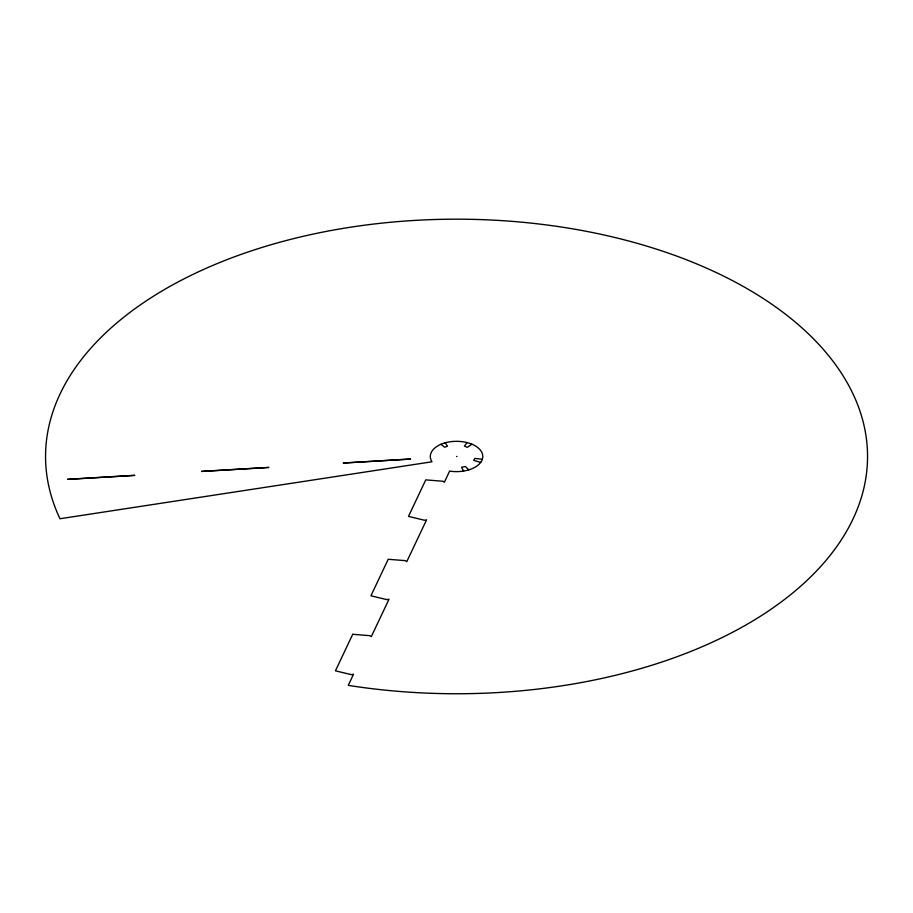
<?xml version="1.0" encoding="UTF-8"?>
<svg xmlns="http://www.w3.org/2000/svg" width="913" height="913" viewBox="0 0 913 913"><rect width="100%" height="100%" fill="white"/><g stroke="black" fill="none" stroke-linecap="round" stroke-linejoin="round"><path stroke-width="1.37" d="M467.079 442.588L464.409 446.103L467.353 447.336L471.953 444.197M482.349 459.239L474.806 458.417L473.699 460.335L480.672 462.423M440.922 444.289L444.642 447.199L447.496 446.206L445.145 442.816M468.723 469.887L465.436 466.486L461.556 467.239L463.564 471.062M456.968 456.477A2.031 1.175 0 0 1 456.546 456.466M352.715 634.295L335.436 670.827L351.482 674.673L353.536 674.228L348.264 685.366A410.998 237.289 0 0 0 865.912 477.613A410.998 237.289 0 0 0 420.357 220.101A410.998 237.289 0 0 0 59.961 518.744L431.975 461.795A26.237 15.156 0 0 1 452.608 441.493A26.237 15.156 0 0 1 482.749 457.345A26.237 15.156 0 0 1 449.63 471.085L444.346 482.258L442.976 481.265L425.766 479.873L408.488 516.404L424.534 520.25L426.588 519.805L406.787 561.643L405.418 560.65L388.208 559.27L370.929 595.79L386.975 599.647L389.029 599.19L371.294 636.681L369.925 635.688L352.715 634.295M134.645 475.376L67.573 479.348L134.645 475.376M268.662 467.445L201.59 471.416L268.662 467.445M410.462 459.056L343.391 463.017L410.462 459.056"/></g></svg>
